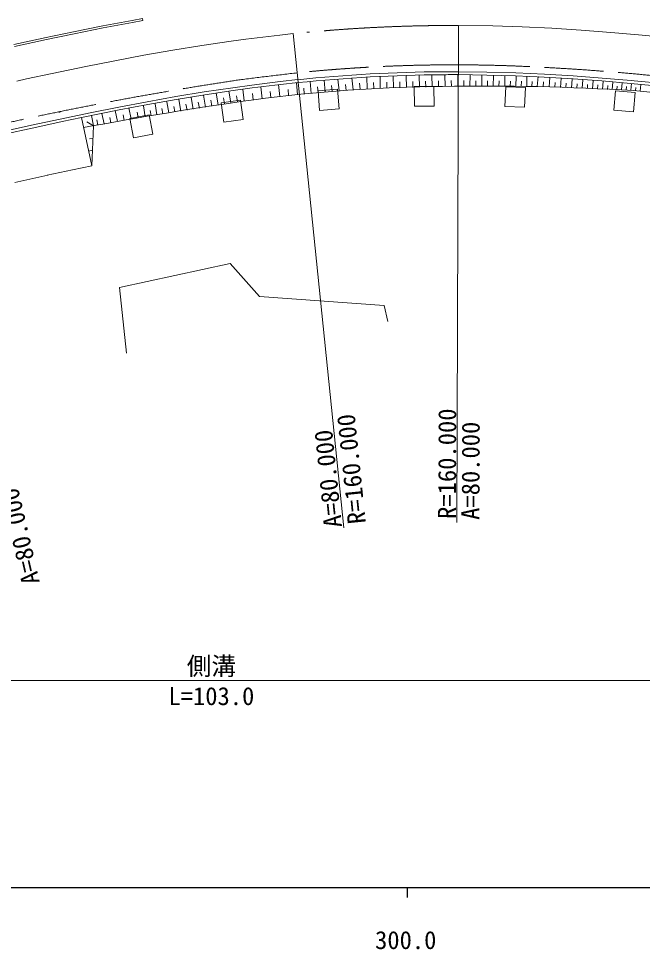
# Model space of a CAD drawing. Units: millimetres, scale not verified. Extents: x 40000 to 680000, y 20000 to 380000.
# Drawn here: x 328508 to 391892, y 198715 to 293307 of the extents above; entities that cross this region are included whole.
import ezdxf
from ezdxf.enums import TextEntityAlignment as Align

# ---------------------------------------------------------------- set-up
doc = ezdxf.new("R2010")
doc.units = ezdxf.units.MM
doc.header["$LTSCALE"] = 1000
doc.linetypes.add('DASHED', pattern=[7.5, 6, -1.5])
doc.linetypes.add('LONG_DASHED_DOTTED', pattern=[15.25, 12, -1.5, 0.25, -1.5])
for name, color, linetype, lineweight in [('M-BGD', 7, 'Continuous', 13), ('M-BMK', 2, 'LONG_DASHED_DOTTED', 13), ('M-BMK-ROW', 30, 'Continuous', 13), ('M-STR-HTXT', 7, 'Continuous', 13), ('M-TTL-BAND', 7, 'Continuous', 25)]:
    doc.layers.add(name, color=color, linetype=linetype, lineweight=lineweight)
doc.styles.add('ＭＳ ゴシック', font='')
doc.styles.get('ＭＳ ゴシック').set_extended_font_data('MS Gothic')

msp = doc.modelspace()

# ---------------------------------------------------------------- linework, layer by layer
at = {"layer": 'M-BGD'}
for p, q in [((340060, 293125), (341087, 293307)), ((341087, 293307), (341121, 293110)), ((334099, 291966), (337073, 292560)), ((334138, 291770), (337112, 292363)), ((337073, 292560), (340060, 293125)), ((337112, 292363), (340096, 292928)), ((340096, 292928), (341121, 293110)), ((330988, 291317), (331133, 291348)), ((331133, 291348), (334097, 291966)), ((331174, 291153), (334138, 291770)), ((328033, 290679), (330987, 291317)), ((328075, 290483), (331029, 291122)), ((331029, 291122), (331174, 291153)), ((371835, 286398), (371811, 287585)), ((373127, 286432), (373155, 287612)), ((373178, 287911), (376096, 287876)), ((373180, 287611), (376089, 287576)), ((374360, 286429), (374387, 287583)), ((376089, 287576), (379005, 287490)), ((376096, 287876), (379016, 287790)), ((379016, 287790), (381942, 287657)), ((381942, 287657), (384871, 287482)), ((390806, 287715), (391134, 287685)), ((352201, 286553), (355101, 286909)), ((355101, 286909), (356893, 287103)), ((355134, 286611), (356920, 286804)), ((356837, 285589), (356730, 286787)), ((358241, 285712), (358134, 286913)), ((359651, 285832), (359543, 287039)), ((361068, 285952), (360959, 287165)), ((361779, 286012), (361725, 286620)), ((362491, 286072), (362382, 287292)), ((363206, 286133), (363151, 286745)), ((363920, 286194), (363897, 287360)), ((364590, 286211), (364577, 286826)), ((365259, 286228), (365235, 287431)), ((365924, 286245), (365912, 286856)), ((366590, 286263), (366566, 287481)), ((367251, 286280), (367239, 286887)), ((367913, 286297), (367889, 287507)), ((368570, 286314), (368558, 286917)), ((369228, 286331), (369204, 287533)), ((369882, 286348), (369870, 286947)), ((370535, 286365), (370512, 287559)), ((371185, 286381), (371173, 286977)), ((372481, 286415), (372469, 287006)), ((373743, 286430), (373757, 287014)), ((374963, 286428), (374976, 286998)), ((375565, 286427), (375592, 287554)), ((376155, 286426), (376169, 286983)), ((376745, 286425), (376771, 287526)), ((377322, 286424), (377335, 286968)), ((377899, 286423), (377925, 287499)), ((378464, 286422), (378477, 286953)), ((379005, 287490), (381926, 287358)), ((379029, 286421), (379054, 287472)), ((379581, 286419), (379593, 286939)), ((380134, 286418), (380158, 287446)), ((380674, 286417), (380686, 286925)), ((381214, 286416), (381289, 287419)), ((381812, 286391), (381849, 286883)), ((381926, 287358), (384851, 287182)), ((382410, 286366), (382481, 287330)), ((382989, 286342), (383024, 286815)), ((383568, 286318), (383636, 287245)), ((384128, 286294), (384162, 286749)), ((384689, 286271), (384755, 287162)), ((384851, 287182), (387781, 286968)), ((384871, 287482), (387805, 287267)), ((385231, 286248), (385264, 286685)), ((385774, 286225), (385838, 287082)), ((386300, 286203), (386331, 286623)), ((386825, 286181), (386886, 287004)), ((387781, 286968), (390716, 286719)), ((387805, 287267), (390744, 287018)), ((387843, 286139), (387902, 286929)), ((388829, 286097), (388885, 286856)), ((389784, 286057), (389838, 286785)), ((390708, 286019), (390777, 286715)), ((390716, 286719), (391043, 286689)), ((390744, 287018), (391068, 286988)), ((391043, 286689), (393982, 286406)), ((391068, 286988), (394012, 286704)), ((391675, 285924), (391744, 286620)), ((344475, 285377), (347373, 285854)), ((347373, 285854), (350271, 286289)), ((347419, 285558), (350313, 285992)), ((348786, 284529), (348571, 285740)), ((350088, 284740), (349877, 285926)), ((350271, 286289), (352201, 286553)), ((350313, 285992), (352242, 286256)), ((351410, 284954), (351288, 286125)), ((352242, 286256), (355134, 286611)), ((352327, 285062), (352262, 285689)), ((353244, 285170), (353120, 286363)), ((354148, 285276), (354085, 285891)), ((355053, 285383), (354927, 286600)), ((355945, 285488), (355882, 286090)), ((357539, 285652), (357485, 286251)), ((358946, 285772), (358892, 286374)), ((360359, 285892), (360305, 286497)), ((387334, 286160), (387364, 286563)), ((388336, 286118), (388365, 286505)), ((389306, 286077), (389334, 286449)), ((390246, 286038), (390272, 286394)), ((390979, 285992), (394575, 285638)), ((391192, 285971), (391226, 286319)), ((338678, 284314), (341577, 284863)), ((341577, 284863), (344475, 285377)), ((341631, 284568), (344525, 285082)), ((343774, 283719), (343572, 284853)), ((344525, 285082), (347419, 285558)), ((344998, 283917), (344793, 285070)), ((346241, 284118), (346033, 285290)), ((346872, 284220), (346767, 284811)), ((347504, 284322), (347292, 285513)), ((348145, 284426), (348038, 285026)), ((349437, 284635), (349328, 285245)), ((350749, 284847), (350639, 285467)), ((332590, 283786), (332732, 283816)), ((334896, 283254), (338735, 284020)), ((335778, 283736), (338678, 284314)), ((338551, 282840), (338320, 283955)), ((338735, 284020), (341631, 284568)), ((339944, 283082), (339704, 284241)), ((340662, 283207), (340540, 283798)), ((341381, 283332), (341186, 284429)), ((341975, 283428), (341876, 283981)), ((342568, 283524), (342370, 284640)), ((343171, 283622), (343071, 284184)), ((344386, 283818), (344284, 284390)), ((345619, 284017), (345516, 284599)), ((329832, 282474), (332736, 283101)), ((332736, 283101), (335778, 283736)), ((332798, 282808), (332940, 282838)), ((332940, 282838), (334898, 283246)), ((334898, 283246), (335936, 278354)), ((336133, 282420), (335903, 283455)), ((336548, 282492), (336439, 283018)), ((337202, 282606), (336980, 283677)), ((337876, 282723), (337763, 283269)), ((339247, 282961), (339130, 283529)), ((326926, 281828), (329832, 282474)), ((327078, 281555), (329896, 282181)), ((329896, 282181), (332798, 282808)), ((336133, 282420), (335448, 282807)), ((336133, 282420), (335936, 278354)), ((336090, 281174), (335724, 281100)), ((336046, 279929), (335600, 279838)), ((350002, 268423), (338769, 265993)), ((352993, 265059), (350002, 268423)), ((338769, 265993), (339481, 259319)), ((365652, 264140), (352993, 265059)), ((365652, 264140), (366022, 262530))]:
    msp.add_line(p, q, dxfattribs=at)
at = {"layer": 'M-BGD', "linetype": 'DASHED'}
for p, q in [((333978, 277949), (335936, 278354)), ((328117, 276665), (331473, 277407)), ((331425, 277397), (333978, 277948))]:
    msp.add_line(p, q, dxfattribs=at)
for centre, radius, start, end in [((372725, 132612), 156000, 90.42855, 95.85267), ((372605, 119603), 169010, 87.81726, 89.80424), ((444645, -464363), 757272, 96.66006, 97.09265), ((368623, 40057), 248651, 83.81699, 87.59828), ((401421, -51289), 342118, 98.45106, 104.1089)]:
    msp.add_arc(centre, radius, start, end, dxfattribs=at)
at = {"layer": 'M-BGD'}
for centre, radius, start, end in [((372725, 132612), 156000, 89.83196, 90.42855), ((372725, 132612), 155300, 90.42855, 95.85267), ((372725, 132612), 155000, 90.42855, 95.85267), ((372725, 132612), 155300, 89.83317, 90.42855), ((372725, 132612), 155000, 89.83196, 90.42855), ((372798, 131177), 155235, 90.45159, 97.55177), ((376067, 42658), 243790, 86.49329, 91.05583), ((408868, -113377), 402425, 98.06672, 100.56064)]:
    msp.add_arc(centre, radius, start, end, dxfattribs=at)
at = {"layer": 'M-BMK'}
for points in [[(373194, 292611), (376694, 292564), (379693, 292467), (382689, 292324), (385683, 292137), (388675, 291912), (391498, 291668), (394982, 291330), (397965, 291012), (401442, 290615), (404917, 290195), (407894, 289823), (411366, 289380), (413018, 289167), (419300, 288359), (425747, 287530)], [(328336, 286955), (329314, 287172), (331901, 287729), (335328, 288441), (338271, 289023), (341220, 289576), (344175, 290094), (347136, 290574), (350104, 291012), (351590, 291213), (355065, 291634), (356410, 291778)]]:
    msp.add_lwpolyline(points, dxfattribs=at)
for centre, radius, start, end in [((372707, 132845), 159766, 90.42262, 95.85469), ((372741, 145883), 146729, 89.82302, 90.47352)]:
    msp.add_arc(centre, radius, start, end, dxfattribs=at)
at = {"layer": 'M-BMK-ROW'}
for points in [[(360923, 286134), (358930, 285974), (359090, 283980), (361083, 284140)], [(370713, 286400), (368713, 286394), (368719, 284394), (370719, 284400)], [(379999, 286302), (378001, 286376), (377927, 284377), (379925, 284303)], [(391162, 285811), (389170, 285984), (388997, 283992), (390989, 283819)], [(351066, 285025), (349084, 284754), (349355, 282772), (351337, 283043)], [(341782, 283531), (339817, 283158), (340190, 281193), (342155, 281566)]]:
    msp.add_lwpolyline(points, close=True, dxfattribs=at)
at = {"layer": 'M-STR-HTXT'}
for p, q in [((373194, 292611), (373046, 242112)), ((356410, 291778), (361560, 241541)), ((299963, 226044), (396220, 226044))]:
    msp.add_line(p, q, dxfattribs=at)
at = {"layer": 'M-TTL-BAND'}
for p, q in [((40000, 205000), (579000, 205000)), ((368000, 205000), (368000, 204000))]:
    msp.add_line(p, q, dxfattribs=at)

# ---------------------------------------------------------------- texts
at = {"layer": 'M-STR-HTXT', "style": 'ＭＳ ゴシック'}
for s, rotation, p in [('R=160.000', 89.832, (372044, 248077)), ('R=160.000', 95.853, (362308, 247527)), ('A=80.000', 89.832, (374434, 247356)), ('A=80.000', 95.853, (359951, 246549)), ('A=80.000', 103.015, (328654, 240678))]:
    msp.add_text(s, height=1833, rotation=rotation, dxfattribs=at).set_placement(p, align=Align.MIDDLE_CENTER)
for s, p in [('側溝', (348092, 226044)), ('L=103.0', (348096, 222990))]:
    msp.add_text(s, height=1833, dxfattribs=at).set_placement(p, align=Align.BOTTOM_CENTER)
at = {"layer": 'M-TTL-BAND', "style": 'ＭＳ ゴシック'}
msp.add_text('300.0', height=1833, dxfattribs=at).set_placement((367844, 198195), align=Align.BOTTOM_CENTER)

doc.saveas('drawing.dxf')
